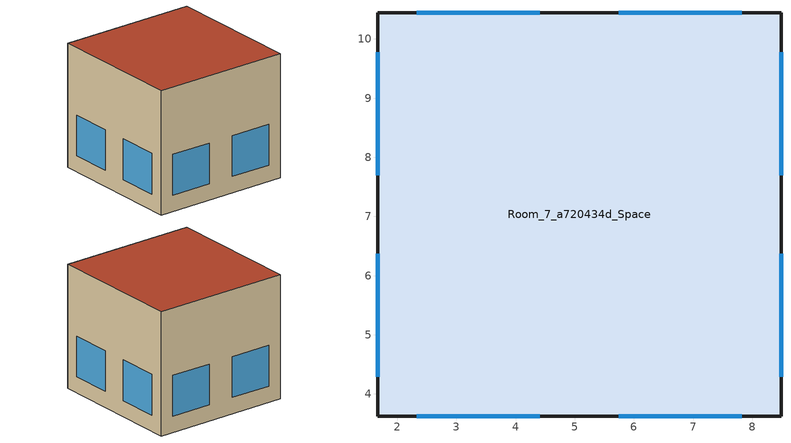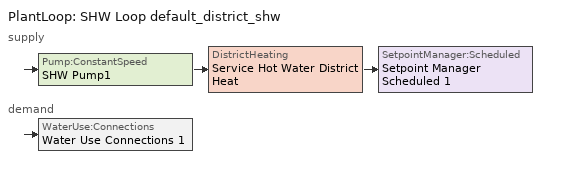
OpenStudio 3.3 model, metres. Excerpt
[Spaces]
Room_7_a720434d_Space
 floor ground (Floor_Residential): 8.49,10.44 8.49,3.62 1.67,3.62 1.67,10.44 z0
 wall outside (ExteriorWall): 1.67,3.62 8.49,3.62 8.49,10.44 1.67,10.44 1.67,3.62 z0:6.1
 window: 2.33,3.62 4.41,3.62 / 5.74,3.62 7.82,3.62 / 8.49,4.29 8.49,6.37 / 8.49,7.7 8.49,9.78 / 7.82,10.44 5.74,10.44 / 4.41,10.44 2.33,10.44 / 1.67,9.78 1.67,7.7 / 1.67,6.37 1.67,4.29 z0.8:2.8
 roof outside (Ceiling_Residential): 1.67,10.44 1.67,3.62 8.49,3.62 8.49,10.44 z6.1
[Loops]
PlantLoop 'SHW Loop default_district_shw'
 supply: Pump:ConstantSpeed 'SHW Pump1' > DistrictHeating 'Service Hot Water District Heat' > SetpointManager:Scheduled 'Setpoint Manager Scheduled 1'
 demand: WaterUse:Connections 'Water Use Connections 1'
[Building]
Building 1: North Axis {deg}=0; Default Construction Set=Default Generic Construction Set; Standards Building Type=MediumOffice
[Site]
Site 1: Terrain=City
[SizingPeriod:DesignDay] Barometric Pressure {Pa}=99868; Day of Month=21
Name | Maximum Dry-Bulb Temperature {C} | Daily Dry-Bulb Temperature Range {deltaC} | Wind Speed {m/s} | Wind Direction {deg} | Sky Clearness | Month | Day Type | Humidity Condition Type | Wetbulb or DewPoint at Maximum Dry-Bulb {C} | Solar Model Indicator | ASHRAE Clear Sky Optical Depth for Beam Irradiance | ASHRAE Clear Sky Optical Depth for Diffuse Irradiance | Enthalpy at Maximum Dry-Bulb {J/kg}
Seattle-Tacoma Intl AP Ann Htg 99.6% Condns DB | -3.6 | 0 | 3.9 | 20 | 0 | 12 | WinterDesignDay | Wetbulb | -3.6 | ASHRAEClearSky
Seattle-Tacoma Intl AP Ann Hum_n 99.6% Condns DP=>MCDB | -0.2 | 0 | 3.9 | 20 | 0 | 12 | WinterDesignDay | Dewpoint | -12.7 | ASHRAEClearSky
Seattle-Tacoma Intl AP Ann Htg Wind 99.6% Condns WS=>MCDB | 6.7 | 0 | 12 | 20 | 0 | 12 | WinterDesignDay | Wetbulb | 6.7 | ASHRAEClearSky
Seattle-Tacoma Intl AP Ann Clg .4% Condns DB=>MWB | 29.6 | 10.2 | 3.9 | 350 |  | 8 | SummerDesignDay | Wetbulb | 18.4 | ASHRAETau | 0.355 | 2.497
Seattle-Tacoma Intl AP Ann Clg .4% Condns WB=>MDB | 28 | 10.2 | 3.9 | 350 |  | 8 | SummerDesignDay | Wetbulb | 19.4 | ASHRAETau | 0.355 | 2.497
Seattle-Tacoma Intl AP Ann Clg .4% Condns DP=>MDB | 21.2 | 10.2 | 3.9 | 350 |  | 8 | SummerDesignDay | Dewpoint | 16.2 | ASHRAETau | 0.355 | 2.497
Seattle-Tacoma Intl AP Ann Clg .4% Condns Enth=>MDB | 28.1 | 10.2 | 3.9 | 350 |  | 8 | SummerDesignDay | Enthalpy | 23 | ASHRAETau | 0.355 | 2.497 | 55300
Seattle-Tacoma Intl AP January .4% Condns DB=>MCWB | 13.7 | 4.8 | 3.8 | 350 |  | 1 | SummerDesignDay | Wetbulb | 10 | ASHRAETau | 0.324 | 2.494
Seattle-Tacoma Intl AP February .4% Condns DB=>MCWB | 16.2 | 6.2 | 3.8 | 350 |  | 2 | SummerDesignDay | Wetbulb | 9.5 | ASHRAETau | 0.315 | 2.548
Seattle-Tacoma Intl AP March .4% Condns DB=>MCWB | 18.7 | 7 | 3.8 | 350 |  | 3 | SummerDesignDay | Wetbulb | 11.2 | ASHRAETau | 0.323 | 2.546
Seattle-Tacoma Intl AP April .4% Condns DB=>MCWB | 23.1 | 7.9 | 3.5 | 350 |  | 4 | SummerDesignDay | Wetbulb | 13 | ASHRAETau | 0.355 | 2.426
Seattle-Tacoma Intl AP May .4% Condns DB=>MCWB | 27.6 | 8.6 | 3.4 | 350 |  | 5 | SummerDesignDay | Wetbulb | 16.5 | ASHRAETau | 0.373 | 2.396
Seattle-Tacoma Intl AP June .4% Condns DB=>MCWB | 31 | 8.8 | 3.3 | 350 |  | 6 | SummerDesignDay | Wetbulb | 17.9 | ASHRAETau | 0.363 | 2.447
Seattle-Tacoma Intl AP July .4% Condns DB=>MCWB | 33.6 | 10.4 | 3.2 | 350 |  | 7 | SummerDesignDay | Wetbulb | 20.3 | ASHRAETau | 0.349 | 2.507
Seattle-Tacoma Intl AP August .4% Condns DB=>MCWB | 31.6 | 10.2 | 3 | 350 |  | 8 | SummerDesignDay | Wetbulb | 19.6 | ASHRAETau | 0.355 | 2.497
Seattle-Tacoma Intl AP September .4% Condns DB=>MCWB | 28.8 | 9.2 | 3 | 350 |  | 9 | SummerDesignDay | Wetbulb | 17.4 | ASHRAETau | 0.343 | 2.521
Seattle-Tacoma Intl AP October .4% Condns DB=>MCWB | 22.2 | 6.6 | 3.2 | 350 |  | 10 | SummerDesignDay | Wetbulb | 14.3 | ASHRAETau | 0.327 | 2.571
Seattle-Tacoma Intl AP November .4% Condns DB=>MCWB | 16 | 5.4 | 3.7 | 350 |  | 11 | SummerDesignDay | Wetbulb | 12.6 | ASHRAETau | 0.319 | 2.542
Seattle-Tacoma Intl AP December .4% Condns DB=>MCWB | 13.7 | 4.7 | 3.8 | 350 |  | 12 | SummerDesignDay | Wetbulb | 11.3 | ASHRAETau | 0.329 | 2.409
Seattle-Tacoma Intl AP January .4% Condns WB=>MCDB | 12.8 | 4.8 | 3.8 | 350 |  | 1 | SummerDesignDay | Wetbulb | 12.2 | ASHRAETau | 0.324 | 2.494
Seattle-Tacoma Intl AP February .4% Condns WB=>MCDB | 12.9 | 6.2 | 3.8 | 350 |  | 2 | SummerDesignDay | Wetbulb | 11.9 | ASHRAETau | 0.315 | 2.548
Seattle-Tacoma Intl AP March .4% Condns WB=>MCDB | 16 | 7 | 3.8 | 350 |  | 3 | SummerDesignDay | Wetbulb | 12.5 | ASHRAETau | 0.323 | 2.546
Seattle-Tacoma Intl AP April .4% Condns WB=>MCDB | 20 | 7.9 | 3.5 | 350 |  | 4 | SummerDesignDay | Wetbulb | 15 | ASHRAETau | 0.355 | 2.426
Seattle-Tacoma Intl AP May .4% Condns WB=>MCDB | 24.6 | 8.6 | 3.4 | 350 |  | 5 | SummerDesignDay | Wetbulb | 17.5 | ASHRAETau | 0.373 | 2.396
Seattle-Tacoma Intl AP June .4% Condns WB=>MCDB | 29 | 8.8 | 3.3 | 350 |  | 6 | SummerDesignDay | Wetbulb | 19.3 | ASHRAETau | 0.363 | 2.447
Seattle-Tacoma Intl AP July .4% Condns WB=>MCDB | 31.8 | 10.4 | 3.2 | 350 |  | 7 | SummerDesignDay | Wetbulb | 21.3 | ASHRAETau | 0.349 | 2.507
Seattle-Tacoma Intl AP August .4% Condns WB=>MCDB | 29.3 | 10.2 | 3 | 350 |  | 8 | SummerDesignDay | Wetbulb | 20.5 | ASHRAETau | 0.355 | 2.497
Seattle-Tacoma Intl AP September .4% Condns WB=>MCDB | 25.9 | 9.2 | 3 | 350 |  | 9 | SummerDesignDay | Wetbulb | 19 | ASHRAETau | 0.343 | 2.521
Seattle-Tacoma Intl AP October .4% Condns WB=>MCDB | 19.2 | 6.6 | 3.2 | 350 |  | 10 | SummerDesignDay | Wetbulb | 16.2 | ASHRAETau | 0.327 | 2.571
Seattle-Tacoma Intl AP November .4% Condns WB=>MCDB | 14.8 | 5.4 | 3.7 | 350 |  | 11 | SummerDesignDay | Wetbulb | 13.8 | ASHRAETau | 0.319 | 2.542
Seattle-Tacoma Intl AP December .4% Condns WB=>MCDB | 13.5 | 4.7 | 3.8 | 350 |  | 12 | SummerDesignDay | Wetbulb | 11.9 | ASHRAETau | 0.329 | 2.409
[Site:WaterMainsTemperature]
Calculation Method=Correlation; Annual Average Outdoor Air Temperature {C}=15; Maximum Difference In Monthly Average Outdoor Air Temperatures {deltaC}=4
[Material]
Name | Roughness | Thickness {m} | Conductivity {W/m-K} | Density {kg/m3} | Specific Heat {J/kg-K} | Thermal Absorptance | Solar Absorptance | Visible Absorptance
InteriorFinish | MediumRough | 0.015875 | 0.16 | 800 | 109 | 0.9 | 0.7 | 0.7
1/2 in. Gypsum Board | Smooth | 0.0127 | 0.159893 | 800.002 | 1089.3 | 0.9 | 0.7 | 0.5
Generic Roof Membrane | MediumRough | 0.01 | 0.16 | 1120 | 1460 | 0.9 | 0.65 | 0.65
Generic Acoustic Tile | MediumSmooth | 0.02 | 0.06 | 368 | 590 | 0.9 | 0.2 | 0.2
Generic 25mm Wood | MediumSmooth | 0.0254 | 0.15 | 608 | 1630 | 0.9 | 0.5 | 0.5
Generic HW Concrete | MediumRough | 0.2 | 1.95 | 2240 | 900 | 0.9 | 0.8 | 0.8
Generic Gypsum Board | MediumSmooth | 0.0127 | 0.16 | 800 | 1090 | 0.9 | 0.5 | 0.5
Generic Wall Air Gap | Smooth | 0.1 | 0.667 | 1.28 | 1000 | 0.9 | 0.7 | 0.7
Generic Ceiling Air Gap | Smooth | 0.1 | 0.556 | 1.28 | 1000 | 0.9 | 0.7 | 0.7
Generic Brick | MediumRough | 0.1 | 0.9 | 1920 | 790 | 0.9 | 0.65 | 0.65
Generic 50mm Insulation; Generic 25mm Insulation | MediumRough | 0.05 | 0.03 | 43 | 1210 | 0.9 | 0.7 | 0.7
Generic Painted Metal | Smooth | 0.0015 | 45 | 7690 | 410 | 0.9 | 0.5 | 0.5
Generic LW Concrete | MediumRough | 0.1 | 0.53 | 1280 | 840 | 0.9 | 0.8 | 0.8
Material 1 | Smooth | 0.1 | 0.1 | 0.1 | 100 |  | 0.65 | 0.65
[Material:NoMass] Thermal Absorptance=0.9; Solar Absorptance=0.7
Name | Roughness | Thermal Resistance {m2-K/W} | Visible Absorptance
F04 Wall air space resistance | MediumRough | 0.00381 | 0.7
CP02 CARPET PAD | VeryRough | 0.21648 | 0.8
1/2" Plywood | MediumRough | 0.110949 | 0.7
IntInsulation | MediumRough | 2.06625 | 0.7
AirGap | MediumRough | 0.17611 | 0.7
FacadeCladding | MediumRough | 0.107427 | 0.7
ContExtInsulation | MediumRough | 0.1 | 0.7
[Construction]
Floor_Residential: F04 Wall air space resistance, CP02 CARPET PAD
ExteriorWall: FacadeCladding, AirGap, ContExtInsulation, 1/2" Plywood, IntInsulation, InteriorFinish
Ceiling_Residential: F04 Wall air space resistance, 1/2 in. Gypsum Board
Generic Interior Door: Generic 25mm Wood
Generic Single Pane: Generic Clear Glass
Generic Shade: Material 1
Generic Interior Ceiling: Generic LW Concrete, Generic Ceiling Air Gap, Generic Acoustic Tile
Generic Interior Wall: Generic Gypsum Board, Generic Wall Air Gap, Generic Gypsum Board
Generic Exposed Floor: Generic Painted Metal, Generic Ceiling Air Gap, Generic 50mm Insulation, Generic LW Concrete
Generic Interior Floor: Generic Acoustic Tile, Generic Ceiling Air Gap, Generic LW Concrete
Generic Ground Slab: Generic 50mm Insulation, Generic HW Concrete
Generic Roof: Generic Roof Membrane, Generic 50mm Insulation, Generic LW Concrete, Generic Ceiling Air Gap, Generic Acoustic Tile
Generic Exterior Wall: Generic Brick, Generic LW Concrete, Generic 50mm Insulation, Generic Wall Air Gap, Generic Gypsum Board
Generic Underground Wall: Generic 50mm Insulation, Generic HW Concrete, Generic Wall Air Gap, Generic Gypsum Board
Generic Underground Roof: Generic 50mm Insulation, Generic HW Concrete, Generic Ceiling Air Gap, Generic Acoustic Tile
Generic Double Pane: Generic Low-e Glass, Generic Window Air Gap, Generic Clear Glass
Generic Exterior Door: Generic Painted Metal, Generic 25mm Insulation, Generic Painted Metal
[WindowMaterial:Gas]
Generic Window Air Gap: Gas Type=Air; Thickness {m}=0.0127
[WindowMaterial:Glazing] Optical Data Type=SpectralAverage; Thickness {m}=0.006; Infrared Transmittance at Normal Incidence=0; Front Side Infrared Hemispherical Emissivity=0.84; Conductivity {W/m-K}=1; Dirt Correction Factor for Solar and Visible Transmittance=1; Solar Diffusing=No
Name | Solar Transmittance at Normal Incidence | Front Side Solar Reflectance at Normal Incidence | Back Side Solar Reflectance at Normal Incidence | Visible Transmittance at Normal Incidence | Front Side Visible Reflectance at Normal Incidence | Back Side Visible Reflectance at Normal Incidence | Back Side Infrared Hemispherical Emissivity
Generic Low-e Glass | 0.45 | 0.36 | 0.36 | 0.71 | 0.21 | 0.21 | 0.047
Generic Clear Glass | 0.77 | 0.07 | 0.07 | 0.88 | 0.08 | 0.08 | 0.84
[Construction:AirBoundary]
Generic Air Boundary: None, 0
[DefaultConstructionSet]
Default Generic Construction Set: Default Exterior Surface Constructions=Default Surface Constructions 2; Default Interior Surface Constructions=Default Surface Constructions 1; Default Ground Contact Surface Constructions=Default Surface Constructions 3; Default Exterior SubSurface Constructions=Default Sub Surface Constructions 2; Default Interior SubSurface Constructions=Default Sub Surface Constructions 1; Interior Partition Construction=Generic Air Boundary; Space Shading Construction=Generic Shade; Adiabatic Surface Construction=Generic Interior Wall
[DefaultSurfaceConstructions]
Name | Floor Construction | Wall Construction | Roof Ceiling Construction
Default Surface Constructions 1 | Generic Interior Floor | Generic Interior Wall | Generic Interior Ceiling
Default Surface Constructions 2 | Generic Exposed Floor | Generic Exterior Wall | Generic Roof
Default Surface Constructions 3 | Generic Ground Slab | Generic Underground Wall | Generic Underground Roof
[DefaultSubSurfaceConstructions]
Name | Fixed Window Construction | Operable Window Construction | Door Construction | Glass Door Construction | Overhead Door Construction | Skylight Construction
Default Sub Surface Constructions 1 | Generic Single Pane | Generic Single Pane | Generic Interior Door | Generic Single Pane
Default Sub Surface Constructions 2 | Generic Double Pane | Generic Double Pane | Generic Exterior Door | Generic Double Pane | Generic Exterior Door | Generic Double Pane
[SpaceType]
2019::MidriseApartment::Apartment: Design Specification Outdoor Air Object=2019::MidriseApartment::Apartment_Ventilation
[People:Definition]
2019::MidriseApartment::Apartment_People: Number of People Calculation Method=People/Area; People per Space Floor Area {person/m2}=0.0283091; Fraction Radiant=0.3; Sensible Heat Fraction=Autocalculate
[People]
2019::MidriseApartment::Apartment_People: People Definition=2019::MidriseApartment::Apartment_People; Space or SpaceType=2019::MidriseApartment::Apartment; Number of People Schedule=ApartmentMidRise OCC_APT_SCH; Activity Level Schedule=ApartmentMidRise Activity Schedule; Multiplier=1
[Lights:Definition]
2019::MidriseApartment::Apartment_Lighting: Design Level Calculation Method=Watts/Area; Watts per Space Floor Area {W/m2}=6.45834; Fraction Radiant=0.6; Fraction Visible=0.2; Return Air Fraction=0
[Lights]
2019::MidriseApartment::Apartment_Lighting: Lights Definition=2019::MidriseApartment::Apartment_Lighting; Space or SpaceType=2019::MidriseApartment::Apartment; Schedule=ApartmentMidRise LTG_APT_SCH; Fraction Replaceable=1
[ElectricEquipment:Definition]
2019::MidriseApartment::Apartment_Electric: Design Level Calculation Method=Watts/Area; Watts per Space Floor Area {W/m2}=6.66999; Fraction Latent=0; Fraction Radiant=0.5; Fraction Lost=0
[ElectricEquipment]
2019::MidriseApartment::Apartment_Electric: Electric Equipment Definition=2019::MidriseApartment::Apartment_Electric; Space or SpaceType=2019::MidriseApartment::Apartment; Schedule=ApartmentMidRise EQP_APT_SCH
[SpaceInfiltration:DesignFlowRate]
2019::MidriseApartment::Apartment_Infiltration: Space or SpaceType=2019::MidriseApartment::Apartment; Schedule=ApartmentMidRise INF_APT_SCH; Design Flow Rate Calculation Method=Flow/ExteriorArea; Flow per Exterior Surface Area {m3/s-m2}=0.00056896; Constant Term Coefficient=1; Temperature Term Coefficient=0; Velocity Term Coefficient=0
[DesignSpecification:OutdoorAir]
2019::MidriseApartment::Apartment_Ventilation: Outdoor Air Flow Rate {m3/s}=0; Outdoor Air Flow Air Changes per Hour {1/hr}=0.35
[Space]
Room_7_a720434d_Space: Space Type=2019::MidriseApartment::Apartment; Building Story=Floor1; Thermal Zone=Room_7_a720434d
[ThermalZone]
Room_7_a720434d: Ceiling Height {m}=6.1; Volume {m3}=283.726; Thermostat=Thermostat Setpoint Dual Setpoint 1; Use Ideal Air Loads=No
[Sizing:Zone]
Room_7_a720434d: Zone Cooling Design Supply Air Temperature Input Method=SupplyAirTemperature; Zone Cooling Design Supply Air Temperature {C}=14; Zone Cooling Design Supply Air Temperature Difference {deltaC}=11.11; Zone Heating Design Supply Air Temperature Input Method=SupplyAirTemperature; Zone Heating Design Supply Air Temperature {C}=40; Zone Heating Design Supply Air Temperature Difference {deltaC}=11.11; Zone Cooling Design Supply Air Humidity Ratio {kg-H2O/kg-air}=0.0085; Zone Heating Design Supply Air Humidity Ratio {kg-H2O/kg-air}=0.008; Cooling Design Air Flow Method=DesignDay; Heating Design Air Flow Method=DesignDay; Account for Dedicated Outdoor Air System=No; Dedicated Outdoor Air System Control Strategy=NeutralSupplyAir; Dedicated Outdoor Air Low Setpoint Temperature for Design {C}=autosize; Dedicated Outdoor Air High Setpoint Temperature for Design {C}=autosize
[Zone equipment]
Room_7_a720434d: Room_7_a720434d Ideal Loads Air System
[BuildingStory]
Floor1
[WaterUse:Equipment:Definition]
2019::MidriseApartment::Apartment_SHW..Room_7_a720434d: Peak Flow Rate {m3/s}=1.92844e-06; Target Temperature Schedule=60.0C Hot Water; Sensible Fraction Schedule=0.2 Hot Water Sensible Fraction; Latent Fraction Schedule=0.05 Hot Water Latent Fraction
[WaterUse:Equipment]
2019::MidriseApartment::Apartment_SHW..Room_7_a720434d: Water Use Equipment Definition=2019::MidriseApartment::Apartment_SHW..Room_7_a720434d; Space=Room_7_a720434d_Space; Flow Rate Fraction Schedule=ApartmentMidRise APT_DHW_SCH
[WaterUse:Connections]
Water Use Connections 1: Hot Water Supply Temperature Schedule=60.0C Hot Water; Drain Water Heat Exchanger Type=None; Drain Water Heat Exchanger Destination=Plant; Water Use Equipment Name 1=2019::MidriseApartment::Apartment_SHW..Room_7_a720434d
[ThermostatSetpoint:DualSetpoint]
Thermostat Setpoint Dual Setpoint 1: Heating Setpoint Temperature Schedule=ApartmentMidRise HTGSETP_APT_SCH; Cooling Setpoint Temperature Schedule=ApartmentMidRise CLGSETP_APT_SCH
[ZoneHVAC:IdealLoadsAirSystem]
Room_7_a720434d Ideal Loads Air System: Maximum Heating Supply Air Temperature {C}=50; Minimum Cooling Supply Air Temperature {C}=13; Heating Limit=LimitCapacity; Maximum Sensible Heating Capacity {W}=autosize; Cooling Limit=LimitFlowRateAndCapacity; Maximum Cooling Air Flow Rate {m3/s}=autosize; Maximum Total Cooling Capacity {W}=autosize; Demand Controlled Ventilation Type=None; Outdoor Air Economizer Type=DifferentialDryBulb; Sensible Heat Recovery Effectiveness=0; Latent Heat Recovery Effectiveness=0
[PlantLoop]
SHW Loop default_district_shw: Glycol Concentration=0; Maximum Loop Temperature {C}=60; Minimum Loop Temperature {C}=10; Plant Loop Volume {m3}=Autocalculate; Load Distribution Scheme=Optimal
[Sizing:Plant]
SHW Loop default_district_shw: Loop Type=Heating; Design Loop Exit Temperature {C}=60; Loop Design Temperature Difference {deltaC}=5; Sizing Option=NonCoincident; Zone Timesteps in Averaging Window=1; Coincident Sizing Factor Mode=None
[SetpointManager:Scheduled]
Setpoint Manager Scheduled 1: Control Variable=Temperature; Schedule=60C Hot Water
[Pump:ConstantSpeed]
SHW Pump1: Rated Flow Rate {m3/s}=autosize; Rated Pump Head {Pa}=29891; Rated Power Consumption {W}=autosize; Motor Efficiency=0.9; Fraction of Motor Inefficiencies to Fluid Stream=0; Pump Control Type=Intermittent; Design Power Sizing Method=PowerPerFlowPerPressure; Design Electric Power per Unit Flow Rate {W/(m3/s)}=348701.1; Design Shaft Power per Unit Flow Rate per Unit Head {W-s/m3-Pa}=1.28205
[DistrictHeating]
Service Hot Water District Heat: Nominal Capacity {W}=1000000
[Schedule:Ruleset]
Name | Default Day Schedule | Summer Design Day Schedule | Winter Design Day Schedule
ApartmentMidRise HTGSETP_APT_SCH | ApartmentMidRise HTGSETP_APT_SCH_Default | ApartmentMidRise HTGSETP_APT_SCH_SmrDsn 1 | ApartmentMidRise HTGSETP_APT_SCH_WntrDsn 1
ApartmentMidRise OCC_APT_SCH | ApartmentMidRise OCC_APT_SCH_Default | ApartmentMidRise OCC_APT_SCH_SmrDsn 1 | ApartmentMidRise OCC_APT_SCH_WntrDsn 1
ApartmentMidRise EQP_APT_SCH | ApartmentMidRise EQP_APT_SCH_Default | ApartmentMidRise EQP_APT_SCH_SmrDsn 1 | ApartmentMidRise EQP_APT_SCH_WntrDsn 1
ApartmentMidRise INF_APT_SCH | ApartmentMidRise INF_APT_SCH_Default | ApartmentMidRise INF_APT_SCH_SmrDsn 1 | ApartmentMidRise INF_APT_SCH_WntrDsn 1
ApartmentMidRise APT_DHW_SCH | ApartmentMidRise APT_DHW_SCH_Default | ApartmentMidRise APT_DHW_SCH_SmrDsn 1 | ApartmentMidRise APT_DHW_SCH_WntrDsn 1
ApartmentMidRise CLGSETP_APT_SCH | ApartmentMidRise CLGSETP_APT_SCH_Default | ApartmentMidRise CLGSETP_APT_SCH_SmrDsn 1 | ApartmentMidRise CLGSETP_APT_SCH_WntrDsn 1
ApartmentMidRise LTG_APT_SCH | ApartmentMidRise LTG_APT_SCH_Default | ApartmentMidRise LTG_APT_SCH_SmrDsn 1 | ApartmentMidRise LTG_APT_SCH_WntrDsn 1
ApartmentMidRise Activity Schedule | ApartmentMidRise Activity Schedule_Default | ApartmentMidRise Activity Schedule_SmrDsn 1 | ApartmentMidRise Activity Schedule_WntrDsn 1
60.0C Hot Water | Schedule Day 1
0.2 Hot Water Sensible Fraction | Schedule Day 2
0.05 Hot Water Latent Fraction | Schedule Day 3
60C Hot Water | Schedule Day 4
[Schedule:Day]
ApartmentMidRise HTGSETP_APT_SCH_Default; ApartmentMidRise HTGSETP_APT_SCH_SmrDsn 1; ApartmentMidRise HTGSETP_APT_SCH_WntrDsn 1: 24, 0, 21.7
ApartmentMidRise OCC_APT_SCH_Default; ApartmentMidRise OCC_APT_SCH_SmrDsn 1; ApartmentMidRise OCC_APT_SCH_WntrDsn 1: 7, 0, 1, 8, 0, 0.85, 9, 0, 0.39, 16, 0, 0.25, 17, 0, 0.3, 18, 0, 0.52, 21, 0, 0.87, 24, 0, 1
ApartmentMidRise EQP_APT_SCH_Default; ApartmentMidRise EQP_APT_SCH_SmrDsn 1; ApartmentMidRise EQP_APT_SCH_WntrDsn 1: 1, 0, 0.45, 2, 0, 0.41, 3, 0, 0.39, 5, 0, 0.38, 6, 0, 0.43, 7, 0, 0.54, 8, 0, 0.65, 9, 0, 0.66, 10, 0, 0.67, 11, 0, 0.69, 12, 0, 0.7, 13, 0, 0.69, 14, 0, 0.66, 15, 0, 0.65, 16, 0, 0.68, 17, 0, 0.8, 19, 0, 1, 20, 0, 0.93, 21, 0, 0.89, 22, 0, 0.85, 23, 0, 0.71, 24, 0, 0.58
ApartmentMidRise INF_APT_SCH_Default; ApartmentMidRise INF_APT_SCH_SmrDsn 1; ApartmentMidRise INF_APT_SCH_WntrDsn 1: 24, 0, 1
ApartmentMidRise APT_DHW_SCH_Default; ApartmentMidRise APT_DHW_SCH_SmrDsn 1; ApartmentMidRise APT_DHW_SCH_WntrDsn 1: 1, 0, 0.08, 2, 0, 0.04, 4, 0, 0.01, 5, 0, 0.04, 6, 0, 0.27, 7, 0, 0.94, 8, 0, 1, 9, 0, 0.96, 10, 0, 0.84, 11, 0, 0.76, 12, 0, 0.61, 13, 0, 0.53, 14, 0, 0.47, 15, 0, 0.41, 16, 0, 0.47, 17, 0, 0.55, 18, 0, 0.73, 19, 0, 0.86, 20, 0, 0.82, 21, 0, 0.75, 22, 0, 0.61, 23, 0, 0.53, 24, 0, 0.29
ApartmentMidRise CLGSETP_APT_SCH_Default; ApartmentMidRise CLGSETP_APT_SCH_SmrDsn 1; ApartmentMidRise CLGSETP_APT_SCH_WntrDsn 1: 24, 0, 24.4
ApartmentMidRise LTG_APT_SCH_Default; ApartmentMidRise LTG_APT_SCH_SmrDsn 1; ApartmentMidRise LTG_APT_SCH_WntrDsn 1: 4, 0, 0.011316, 5, 0, 0.0339481, 6, 0, 0.0735542, 7, 0, 0.0792122, 8, 0, 0.0735542, 9, 0, 0.0339481, 15, 0, 0.0226321, 16, 0, 0.0396061, 17, 0, 0.0792122, 18, 0, 0.11316, 19, 0, 0.152766, 21, 0, 0.181056, 22, 0, 0.124476, 23, 0, 0.0678962, 24, 0, 0.0282901
ApartmentMidRise Activity Schedule_Default; ApartmentMidRise Activity Schedule_SmrDsn 1; ApartmentMidRise Activity Schedule_WntrDsn 1: 24, 0, 95
Schedule Day 1; Schedule Day 4: 24, 0, 60
Schedule Day 2: 24, 0, 0.2
Schedule Day 3: 24, 0, 0.05
